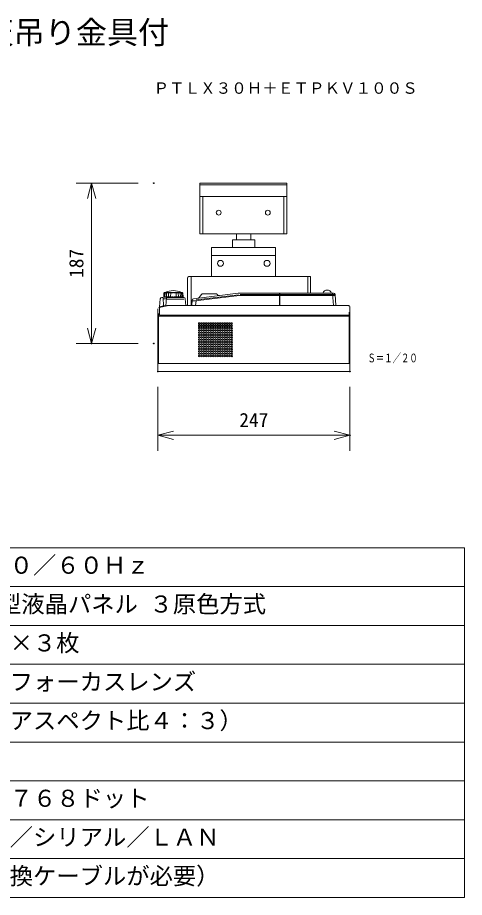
# Model space of a CAD drawing. Units: millimetres, scale not verified. Extents: x -63 to 62, y -56 to 57.
# Drawn here: x 5 to 62.5, y -56.5 to 56.8 of the extents above; entities that cross this region are included whole.
import ezdxf
from ezdxf.enums import TextEntityAlignment as Align

# ---------------------------------------------------------------- set-up
doc = ezdxf.new("R2010")
doc.units = ezdxf.units.MM
doc.header["$LTSCALE"] = 0.125
doc.header["$PDMODE"] = 32
doc.header["$PDSIZE"] = 0.0625
for name, color, linetype, lineweight in [('0-0_0', 7, 'Continuous', 9), ('0-1_WAKU', 1, 'Continuous', 18), ('0-3_GAIKEI', 7, 'Continuous', 18), ('0-6_SUNPO', 7, 'Continuous', 9), ('0-8_S1', 1, 'Continuous', 18)]:
    doc.layers.add(name, color=color, linetype=linetype, lineweight=lineweight)
for name, color, linetype in [('0-2_MOJI1', 7, 'Continuous'), ('0-4_TOUROKU', 7, 'Continuous'), ('0-5_DEFPOINTS', 7, 'Continuous')]:
    doc.layers.add(name, color=color, linetype=linetype)
doc.styles.add('ＭＳ ゴシック', font='')
doc.styles.get('ＭＳ ゴシック').set_extended_font_data('MS Gothic')

# ---------------------------------------------------------------- blocks, each defined once
blk = doc.blocks.new('_OPEN30')
at = {"layer": '0-0_0'}
blk.add_line((0, 0), (-1, 0), dxfattribs=at)
blk.add_lwpolyline([(-1, 0.26795), (0, 0), (-1, -0.26795)], dxfattribs=at)
blk = doc.blocks.new('D8')
at = {"layer": '0-5_DEFPOINTS'}
for p in [(17.5388, 10.2743), (42.2388, 10.2743), (42.2388, 2.0433)]:
    blk.add_point(p, dxfattribs=at)
at = {"layer": '0-6_SUNPO'}
for p, q in [((17.5388, 8.2743), (17.5388, 0.0433)), ((42.2388, 8.2743), (42.2388, 0.0433)), ((19.5388, 2.0433), (40.2388, 2.0433))]:
    blk.add_line(p, q, dxfattribs=at)
at = {"layer": '0-6_SUNPO', "xscale": 2, "yscale": 2, "rotation": 180}
blk.add_blockref('_OPEN30', (17.5388, 2.0433), dxfattribs=at)
at = {"layer": '0-6_SUNPO', "xscale": 2, "yscale": 2}
blk.add_blockref('_OPEN30', (42.2388, 2.0433), dxfattribs=at)
at = {"layer": '0-6_SUNPO', "style": 'ＭＳ ゴシック'}
blk.add_text('247', height=1.833, dxfattribs=at).set_placement((28.0138, 2.5433), align=Align.BOTTOM_LEFT)
blk = doc.blocks.new('D5')
at = {"layer": '0-5_DEFPOINTS'}
for p in [(17.0058, 34.5148), (9.0058, 13.8412), (17.0058, 13.8412)]:
    blk.add_point(p, dxfattribs=at)
at = {"layer": '0-6_SUNPO'}
for p, q in [((15.0058, 34.5148), (7.0058, 34.5148)), ((9.0058, 32.5148), (9.0058, 15.8412)), ((15.0058, 13.8412), (7.0058, 13.8412))]:
    blk.add_line(p, q, dxfattribs=at)
at = {"layer": '0-6_SUNPO', "xscale": 2, "yscale": 2}
for p, rotation in [((9.0058, 34.5148), 90), ((9.0058, 13.8412), 270)]:
    blk.add_blockref('_OPEN30', p, dxfattribs=dict(at, rotation=rotation))
at = {"layer": '0-6_SUNPO', "style": 'ＭＳ ゴシック'}
blk.add_text('187', height=1.833, rotation=90, dxfattribs=at).set_placement((8.5058, 22.303), align=Align.BOTTOM_LEFT)

msp = doc.modelspace()

# ---------------------------------------------------------------- linework, layer by layer
at = {"layer": '0-1_WAKU', "color": 4}
for p, q in [((-62.5086, -11.4611), (62.4914, -11.4611)), ((62.4914, -11.4611), (62.4914, -56.4611)), ((62.4914, -56.4611), (-62.5086, -56.4611))]:
    msp.add_line(p, q, dxfattribs=at)
at = {"layer": '0-1_WAKU'}
for p, q in [((-62.5086, -16.4611), (62.4914, -16.4611)), ((-62.5086, -21.4611), (62.4914, -21.4611)), ((-62.5086, -26.4611), (62.4914, -26.4611)), ((-62.5086, -31.4611), (62.4914, -31.4611)), ((-62.5086, -36.4611), (62.4914, -36.4611)), ((-62.5086, -41.4611), (62.4914, -41.4611)), ((-62.5086, -46.4611), (62.4914, -46.4611)), ((-62.5086, -51.4611), (62.4914, -51.4611))]:
    msp.add_line(p, q, dxfattribs=at)
at = {"layer": '0-3_GAIKEI', "color": 1}
for p, q in [((44.8226, 21.7199), (44.8421, 21.7199)), ((23.3569, 20.5884), (23.2676, 19.5687)), ((23.6751, 20.7708), (23.5559, 20.7708)), ((23.725, 20.7235), (23.7788, 19.6965)), ((23.7314, 20.601), (24.1432, 20.601)), ((23.8701, 21.3536), (23.8525, 20.8491)), ((23.9008, 21.3735), (23.8713, 21.3735)), ((23.985, 20.8344), (23.9088, 20.8344)), ((24.0086, 21.3735), (23.9223, 21.3735)), ((23.988, 21.3558), (23.9702, 20.8471)), ((24.1635, 20.8344), (24.0424, 20.8344)), ((24.1875, 21.3735), (24.0503, 21.3735)), ((24.1754, 21.3589), (24.1574, 20.8433)), ((24.1877, 20.521), (26.3871, 20.521)), ((24.4025, 20.8344), (24.2446, 20.8344)), ((24.4252, 21.3735), (24.2464, 21.3735)), ((24.4197, 21.3635), (24.4014, 20.8385)), ((24.4014, 20.8387), (24.4025, 20.8344)), ((24.7056, 21.3735), (24.4974, 21.3735)), ((24.6857, 20.8344), (24.5019, 20.8344)), ((24.6514, 20.7489), (24.6516, 20.7708)), ((24.8416, 20.7508), (24.6514, 20.7508)), ((24.6514, 20.7489), (24.8416, 20.7489)), ((24.6716, 20.7508), (24.6716, 20.7489)), ((24.6857, 20.8344), (24.7042, 21.3686)), ((24.7056, 21.3735), (24.7042, 21.3684)), ((25.0095, 21.3735), (24.7861, 21.3735)), ((24.9938, 20.8344), (24.7966, 20.8344)), ((24.8214, 20.7489), (24.8214, 20.7508)), ((24.8416, 20.7489), (24.8414, 20.7708)), ((25.3163, 21.3735), (25.0929, 21.3735)), ((25.3059, 20.8344), (25.1086, 20.8344)), ((25.6051, 21.3735), (25.3968, 21.3735)), ((25.3982, 21.3684), (25.3968, 21.3735)), ((25.3982, 21.3686), (25.4167, 20.8344)), ((25.6005, 20.8344), (25.4167, 20.8344)), ((25.856, 21.3735), (25.6772, 21.3735)), ((25.6827, 21.3635), (25.701, 20.8385)), ((25.6999, 20.8344), (25.701, 20.8388)), ((25.8578, 20.8344), (25.701, 20.8344)), ((26.0522, 21.3735), (25.915, 21.3735)), ((25.927, 21.3589), (25.945, 20.8433)), ((26.0601, 20.8344), (25.9389, 20.8344)), ((26.1801, 21.3735), (26.0938, 21.3735)), ((26.1145, 21.3558), (26.1322, 20.8471)), ((26.1936, 20.8344), (26.1175, 20.8344)), ((26.2323, 21.3536), (26.2499, 20.8492)), ((27.9024, 20.3397), (33.539, 21.0305)), ((27.9709, 20.4469), (33.4083, 21.1145)), ((45.8559, 21.0305), (33.539, 21.0305)), ((33.6274, 21.1279), (45.8474, 21.1279)), ((38.7169, 21.3103), (38.7029, 19.7118)), ((38.7145, 21.0305), (38.7444, 21.0305)), ((38.7469, 21.3103), (38.7329, 19.7118)), ((45.6516, 19.7118), (45.5157, 21.2647)), ((23.2608, 19.464), (23.2659, 18.483)), ((23.2676, 19.5687), (23.7788, 19.6965)), ((23.4377, 19.5082), (23.4404, 19.5398)), ((23.8648, 19.6459), (23.4404, 19.5398)), ((23.4482, 19.5417), (23.4466, 19.5105)), ((23.643, 19.5904), (23.6415, 19.5592)), ((23.6621, 19.5952), (23.6636, 19.5647)), ((23.7788, 19.6965), (24.0958, 19.6965)), ((23.857, 19.6439), (23.8584, 19.6134)), ((23.8648, 19.6459), (23.8673, 19.6156)), ((27.4642, 20.3435), (27.9024, 20.3397)), ((27.9066, 19.7118), (27.9622, 20.347)), ((47.6532, 19.7118), (47.6532, 19.6166)), ((47.7531, 18.3631), (23.0531, 18.3631)), ((23.153, 18.6885), (23.153, 18.3631)), ((23.153, 12.2689), (23.153, 18.3631)), ((23.2659, 18.483), (47.7531, 18.483)), ((47.6532, 18.8609), (47.6532, 18.483)), ((47.6532, 18.3631), (47.6532, 12.2689)), ((23.153, 12.2689), (47.6532, 12.2689))]:
    msp.add_line(p, q, dxfattribs=at)
at = {"layer": '0-3_GAIKEI'}
for p, q in [((23.8299, 21.3526), (23.8124, 20.8502)), ((23.853, 20.8339), (23.893, 20.8179)), ((23.9007, 21.3891), (23.8712, 21.3738)), ((23.9301, 20.8108), (26.1723, 20.8108)), ((26.1559, 21.4002), (23.9466, 21.4002)), ((24.1496, 20.7235), (24.0945, 19.6724)), ((24.1995, 20.7708), (26.3739, 20.7708)), ((24.5017, 20.8108), (24.5017, 20.7708)), ((25.6007, 20.8108), (25.6007, 20.7708)), ((26.2017, 21.3891), (26.2405, 21.3691)), ((26.2495, 20.8339), (26.2094, 20.8179)), ((26.2725, 21.3526), (26.29, 20.8502)), ((26.573, 20.5884), (26.6497, 19.7118)), ((27.47, 20.4098), (27.409, 19.7118)), ((27.6447, 20.5907), (33.3839, 21.2954)), ((28.6749, 21.1536), (28.3487, 20.7361)), ((30.5323, 21.2304), (28.8323, 21.2304)), ((30.7507, 21.0727), (30.6919, 21.1508)), ((33.6274, 21.3103), (45.6483, 21.3103)), ((45.8474, 21.1279), (45.9713, 19.7118)), ((23.0531, 19.3122), (23.0531, 11.3198)), ((23.2308, 19.4565), (23.153, 19.4371)), ((23.2608, 19.464), (24.1923, 19.6969)), ((47.6532, 19.7118), (24.3135, 19.7118)), ((47.7531, 11.3198), (47.7531, 19.6119)), ((23.153, 11.2199), (47.6532, 11.2199))]:
    msp.add_line(p, q, dxfattribs=at)
at = {"layer": '0-3_GAIKEI', "lineweight": 9}
for centre in [(28.3667, 17.414), (28.3667, 17.1143), (28.6665, 17.414), (28.6665, 17.1143), (28.9662, 17.414), (28.9662, 17.1143), (29.2659, 17.414), (29.2659, 17.1143), (29.5656, 17.414), (29.5656, 17.1143), (29.8653, 17.414), (29.8653, 17.1143), (30.165, 17.414), (30.165, 17.1143), (30.4648, 17.414), (30.4648, 17.1143), (30.7645, 17.414), (30.7645, 17.1143), (31.0642, 17.414), (31.0642, 17.1143), (31.3639, 17.414), (31.3639, 17.1143), (31.6636, 17.414), (31.6636, 17.1143), (31.9633, 17.414), (31.9633, 17.1143), (32.263, 17.414), (32.263, 17.1143), (32.5628, 17.414), (32.5628, 17.1143), (28.3667, 16.8146), (28.3667, 16.5148), (28.3667, 16.2151), (28.3667, 15.9154), (28.6665, 16.8146), (28.6665, 16.5148), (28.6665, 16.2151), (28.6665, 15.9154), (28.9662, 16.8146), (28.9662, 16.5148), (28.9662, 16.2151), (28.9662, 15.9154), (29.2659, 16.8146), (29.2659, 16.5148), (29.2659, 16.2151), (29.2659, 15.9154), (29.5656, 16.8146), (29.5656, 16.5148), (29.5656, 16.2151), (29.5656, 15.9154), (29.8653, 16.8146), (29.8653, 16.5148), (29.8653, 16.2151), (29.8653, 15.9154), (30.165, 16.8146), (30.165, 16.5148), (30.165, 16.2151), (30.165, 15.9154), (30.4648, 16.8146), (30.4648, 16.5148), (30.4648, 16.2151), (30.4648, 15.9154), (30.7645, 16.8146), (30.7645, 16.5148), (30.7645, 16.2151), (30.7645, 15.9154), (31.0642, 16.8146), (31.0642, 16.5148), (31.0642, 16.2151), (31.0642, 15.9154), (31.3639, 16.8146), (31.3639, 16.5148), (31.3639, 16.2151), (31.3639, 15.9154), (31.6636, 16.8146), (31.6636, 16.5148), (31.6636, 16.2151), (31.6636, 15.9154), (31.9633, 16.8146), (31.9633, 16.5148), (31.9633, 16.2151), (31.9633, 15.9154), (32.263, 16.8146), (32.263, 16.5148), (32.263, 16.2151), (32.263, 15.9154), (32.5628, 16.8146), (32.5628, 16.5148), (32.5628, 16.2151), (32.5628, 15.9154), (28.3667, 15.6157), (28.3667, 15.316), (28.3667, 15.0163), (28.3667, 14.7166), (28.6665, 15.6157), (28.6665, 15.316), (28.6665, 15.0163), (28.6665, 14.7166), (28.9662, 15.6157), (28.9662, 15.316), (28.9662, 15.0163), (28.9662, 14.7166), (29.2659, 15.6157), (29.2659, 15.316), (29.2659, 15.0163), (29.2659, 14.7166), (29.5656, 15.6157), (29.5656, 15.316), (29.5656, 15.0163), (29.5656, 14.7166), (29.8653, 15.6157), (29.8653, 15.316), (29.8653, 15.0163), (29.8653, 14.7166), (30.165, 15.6157), (30.165, 15.316), (30.165, 15.0163), (30.165, 14.7166), (30.4648, 15.6157), (30.4648, 15.316), (30.4648, 15.0163), (30.4648, 14.7166), (30.7645, 15.6157), (30.7645, 15.316), (30.7645, 15.0163), (30.7645, 14.7166), (31.0642, 15.6157), (31.0642, 15.316), (31.0642, 15.0163), (31.0642, 14.7166), (31.3639, 15.6157), (31.3639, 15.316), (31.3639, 15.0163), (31.3639, 14.7166), (31.6636, 15.6157), (31.6636, 15.316), (31.6636, 15.0163), (31.6636, 14.7166), (31.9633, 15.6157), (31.9633, 15.316), (31.9633, 15.0163), (31.9633, 14.7166), (32.263, 15.6157), (32.263, 15.316), (32.263, 15.0163), (32.263, 14.7166), (32.5628, 15.6157), (32.5628, 15.316), (32.5628, 15.0163), (32.5628, 14.7166), (28.3667, 14.4168), (28.3667, 14.1171), (28.3667, 13.8174), (28.3667, 13.5177), (28.6665, 14.4168), (28.6665, 14.1171), (28.6665, 13.8174), (28.6665, 13.5177), (28.9662, 14.4168), (28.9662, 14.1171), (28.9662, 13.8174), (28.9662, 13.5177), (29.2659, 14.4168), (29.2659, 14.1171), (29.2659, 13.8174), (29.2659, 13.5177), (29.5656, 14.4168), (29.5656, 14.1171), (29.5656, 13.8174), (29.5656, 13.5177), (29.8653, 14.4168), (29.8653, 14.1171), (29.8653, 13.8174), (29.8653, 13.5177), (30.165, 14.4168), (30.165, 14.1171), (30.165, 13.8174), (30.165, 13.5177), (30.4648, 14.4168), (30.4648, 14.1171), (30.4648, 13.8174), (30.4648, 13.5177), (30.7645, 14.4168), (30.7645, 14.1171), (30.7645, 13.8174), (30.7645, 13.5177), (31.0642, 14.4168), (31.0642, 14.1171), (31.0642, 13.8174), (31.0642, 13.5177), (31.3639, 14.4168), (31.3639, 14.1171), (31.3639, 13.8174), (31.3639, 13.5177), (31.6636, 14.4168), (31.6636, 14.1171), (31.6636, 13.8174), (31.6636, 13.5177), (31.9633, 14.4168), (31.9633, 14.1171), (31.9633, 13.8174), (31.9633, 13.5177), (32.263, 14.4168), (32.263, 14.1171), (32.263, 13.8174), (32.263, 13.5177), (32.5628, 14.4168), (32.5628, 14.1171), (32.5628, 13.8174), (32.5628, 13.5177), (28.3667, 13.218), (28.6665, 13.218), (28.9662, 13.218), (29.2659, 13.218), (29.5656, 13.218), (29.8653, 13.218), (30.165, 13.218), (30.4648, 13.218), (30.7645, 13.218), (31.0642, 13.218), (31.3639, 13.218), (31.6636, 13.218), (31.9633, 13.218), (32.263, 13.218), (32.5628, 13.218)]:
    msp.add_circle(centre, 0.0999, dxfattribs=at)
at = {"layer": '0-3_GAIKEI'}
for centre, radius, start, end in [((25.054, 19.3521), 2.2978, 90.07065, 116.96249), ((25.0484, 19.3521), 2.2978, 63.03751, 89.92935), ((44.8324, 21.1604), 0.5596, 91.02303, 164.40585), ((44.8324, 21.1604), 0.5596, 15.59415, 88.97697), ((23.9301, 20.9107), 0.0999, 248.19859, 270), ((23.9465, 21.3003), 0.0999, 90, 117.2842), ((24.1995, 20.7208), 0.05, 89.99995, 176.9991), ((26.1559, 21.3003), 0.0999, 62.7158, 90), ((26.1723, 20.9107), 0.0999, 270, 291.80141), ((26.3739, 20.571), 0.1998, 5, 90), ((27.6691, 20.3924), 0.1998, 97.00012, 175.00003), ((28.1913, 20.8591), 0.1998, 277, 322), ((28.8323, 21.0305), 0.1998, 90, 142), ((30.5323, 21.0305), 0.1998, 37, 90), ((30.9103, 21.193), 0.1998, 217, 277), ((33.6274, 19.3122), 1.9981, 90, 97), ((45.6483, 21.1105), 0.1998, 5, 90), ((24.3135, 19.2123), 0.4995, 90, 104.03624)]:
    msp.add_arc(centre, radius, start, end, dxfattribs=at)
at = {"layer": '0-3_GAIKEI', "color": 1}
for centre, radius, start, end in [((23.5559, 20.571), 0.1998, 90, 175), ((23.6751, 20.7209), 0.05, 2.99984, 89.99951), ((45.466, 21.2603), 0.05, 5, 90)]:
    msp.add_arc(centre, radius, start, end, dxfattribs=at)
at = {"layer": '0-8_S1'}
for p, q in [((28.4735, 28.9637), (28.4735, 35.4907)), ((39.6327, 35.4907), (28.4735, 35.4907)), ((39.6327, 35.2486), (28.4735, 35.2486)), ((39.6327, 28.9637), (39.6327, 35.4907)), ((39.6327, 33.747), (28.4735, 33.747)), ((28.8369, 28.9637), (28.8369, 33.747)), ((39.2692, 28.9637), (39.2692, 33.747)), ((39.6327, 28.9637), (28.4735, 28.9637)), ((33.1829, 28.1708), (33.1829, 28.9637)), ((35.0257, 28.1708), (35.0257, 28.9637)), ((32.671, 28.1708), (35.5376, 28.1708)), ((32.671, 27.1732), (32.671, 28.1708)), ((35.5376, 28.1708), (35.5376, 27.1732)), ((29.9579, 27.1732), (29.9579, 23.4476)), ((38.1738, 27.1732), (29.9579, 27.1732)), ((38.1738, 26.1757), (29.9579, 26.1757)), ((38.1738, 23.4476), (38.1738, 27.1732)), ((26.8549, 23.2629), (26.8549, 19.7118)), ((42.6788, 23.4476), (27.0396, 23.4476)), ((27.3514, 23.4476), (27.3514, 19.7118)), ((42.367, 23.4476), (42.367, 21.3103)), ((42.6788, 23.4476), (42.6788, 21.3103))]:
    msp.add_line(p, q, dxfattribs=at)
for centre, radius in [((30.8793, 31.6749), 0.3071), ((37.2012, 31.6749), 0.3071), ((31.1097, 25.1526), 0.3839), ((37.0988, 25.1526), 0.3839)]:
    msp.add_circle(centre, radius, dxfattribs=at)
msp.add_arc((27.0396, 23.2629), 0.1847, 90, 180, dxfattribs=at)

# ---------------------------------------------------------------- block references
at = {"layer": '0-6_SUNPO'}
for name in ['D5', 'D8']:
    msp.add_blockref(name, (5.5143, 0.9759), dxfattribs=at)

# ---------------------------------------------------------------- texts
at = {"layer": '0-2_MOJI1', "style": 'ＭＳ ゴシック'}
for s, height, p in [('液晶プロジェクター天吊り金具付', 2.933, (-35.5086, 52.5389)), ('ＡＣ１００Ｖ\u3000５０／６０Ｈｚ', 2.199, (-20.0086, -15.4611)), ('０．６３型 透過型液晶パネル ３原色方式', 2.199, (-20.0086, -20.4611)), ('７８６４３２画素×３枚', 2.199, (-20.0086, -25.4611)), ('手動ズーム・手動フォーカスレンズ', 2.199, (-20.0086, -30.4611)), ('３０～３００型（アスペクト比４：３）', 2.199, (-20.0086, -35.4611)), ('１０２４ドット×７６８ドット', 2.199, (-20.0086, -45.4611)), ('Ｓビデオ、ＲＧＢ／シリアル／ＬＡＮ', 2.199, (-20.0086, -50.4611)), ('（Ｓビデオには変換ケーブルが必要）', 2.199, (-20.0086, -55.4611))]:
    msp.add_text(s, height=height, dxfattribs=at).set_placement(p, align=Align.BOTTOM_LEFT)
at = {"layer": '0-4_TOUROKU', "style": 'ＭＳ ゴシック'}
msp.add_text('ＰＴＬＸ３０Ｈ＋ＥＴＰＫＶ１００Ｓ', height=1.466, dxfattribs=at).set_placement((22.4914, 46.5389), align=Align.BOTTOM_LEFT)
at = {"layer": '0-4_TOUROKU', "style": 'ＭＳ ゴシック', "width": 0.7}
msp.add_text('Ｓ＝１／２０', height=1.1, dxfattribs=at).set_placement((50.0185, 12.0772), align=Align.BOTTOM_LEFT)

doc.saveas('drawing.dxf')
